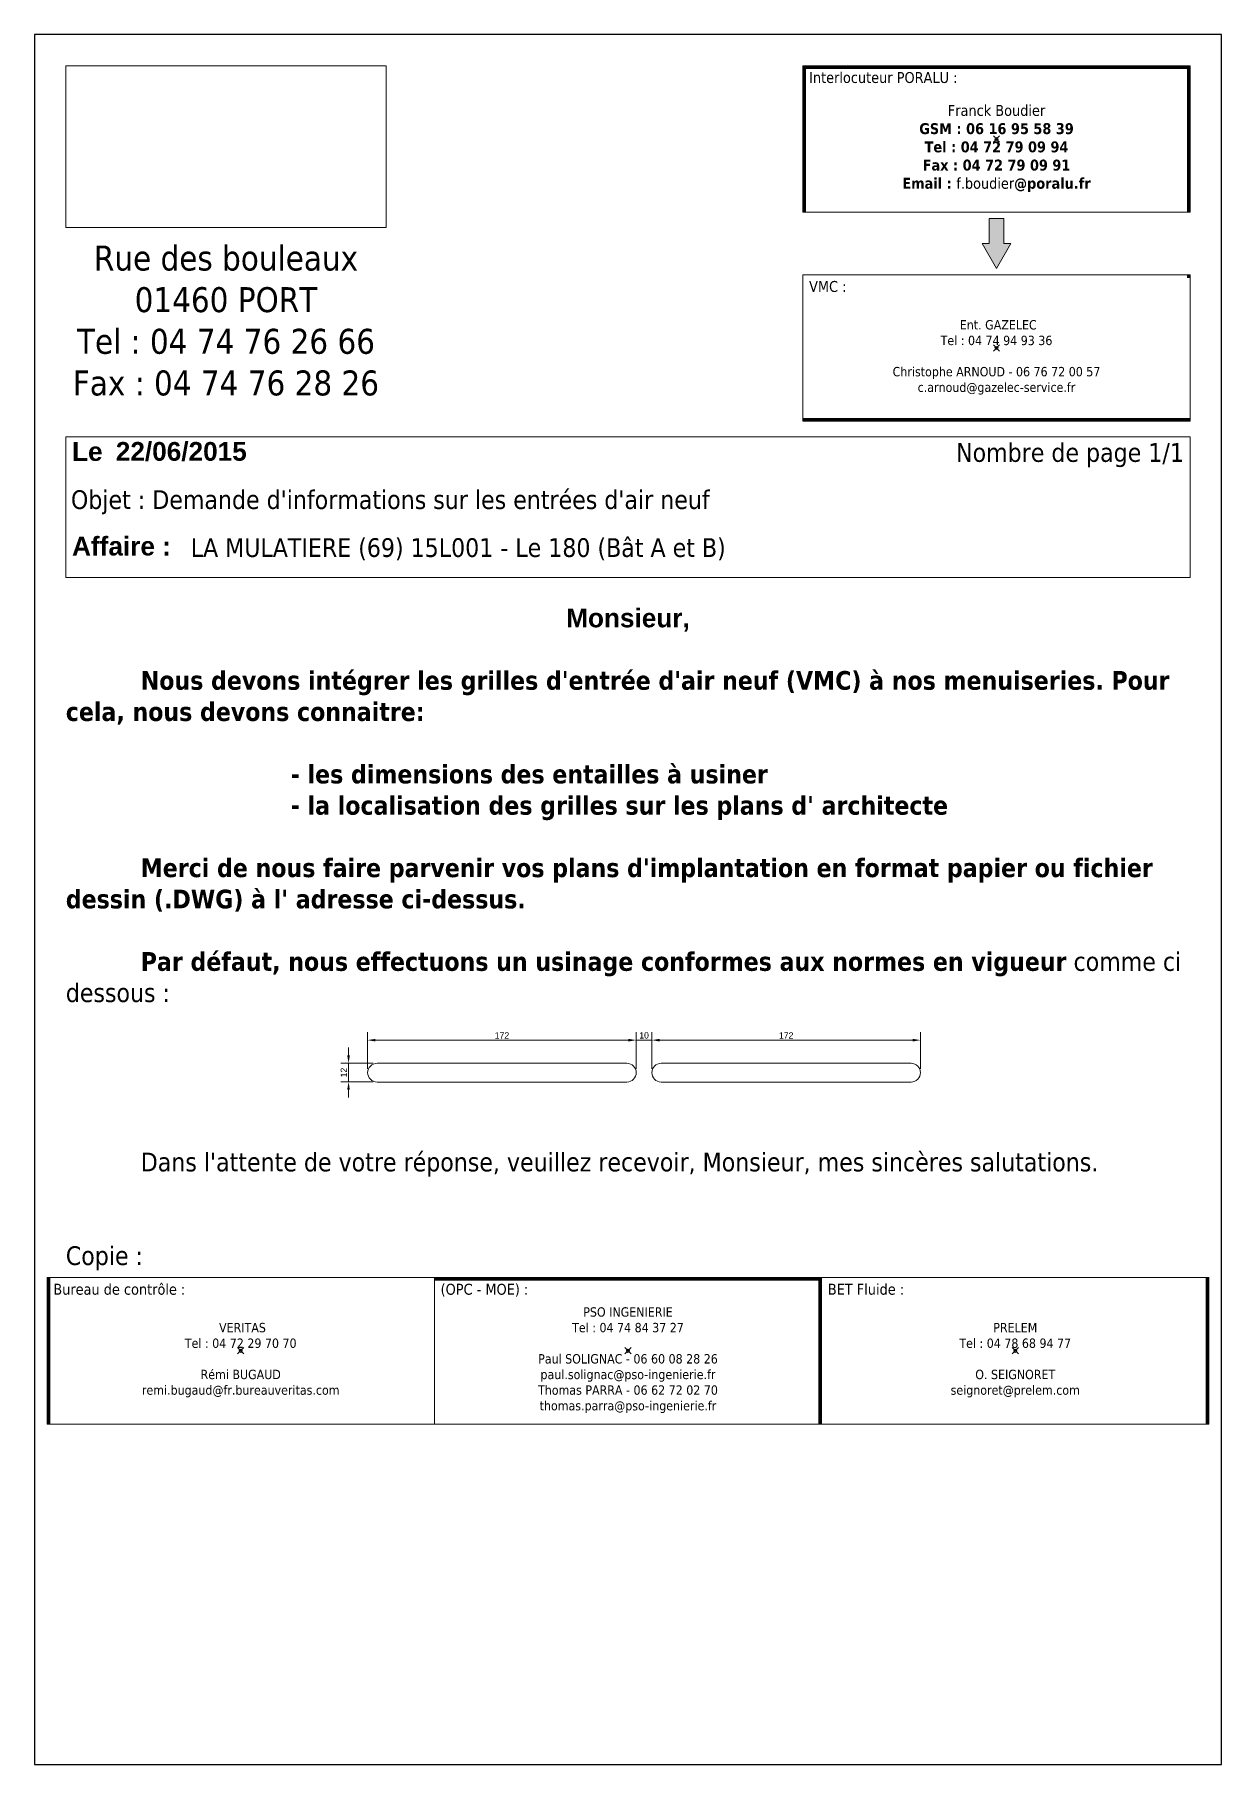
# Paper-space layout 'Demande VMC' of a CAD drawing. Header units: millimetres. Extents: x 61 to 251, y 27 to 304.
# The model-space entities are those that its viewports show. They can reach past a viewport. Long polylines and large blocks are cut down to what shows.
import ezdxf

# ---------------------------------------------------------------- set-up
doc = ezdxf.new("R2010")
doc.units = ezdxf.units.MM
doc.header["$PDMODE"] = 35
doc.header["$PDSIZE"] = 0.5
doc.layers.get('0').update_dxf_attribs({"lineweight": 13})
doc.layers.get('Defpoints').update_dxf_attribs({"true_color": 0xc2a584})
doc.layers.add('1 - Cache', color=7, linetype='Continuous', lineweight=0, true_color=0xffffff)
doc.layers.add('1 - Cartouche', color=7, linetype='Continuous', lineweight=13)
doc.layers.add('Texte', color=7, linetype='Continuous', lineweight=13)
doc.layers.add('Intouchable', color=252, linetype='Continuous', lineweight=13, plot=False)
doc.styles.get("Standard").update_dxf_attribs({"font": 'ARIALUNI.TTF'})
doc.styles.add('Texte Poralu', font='tahomabd.ttf')
doc.dimstyles.new('0 - 30', dxfattribs={"dimtxt": 4, "dimasz": 4, "dimexe": 5, "dimexo": 2.5, "dimgap": 3, "dimtad": 1, "dimdec": 1, "dimtxsty": 'Texte Poralu', "dimcen": 5, "dimazin": 0, "dimtfac": 1, "dimtdec": 1, "dimtmove": 0, "dimatfit": 3, "dimfxl": 1, "dimarcsym": 0})
picture_1 = doc.add_image_def('image1.jpg', size_in_pixel=(1285, 649))

# ---------------------------------------------------------------- blocks, each defined once
blk = doc.blocks.new('*D27')
at = {"layer": '1 - Cartouche', "color": 0, "lineweight": -2, "transparency": 16777216}
for p, q in [((15.3, 5.3), (15.3, 28.6)), ((182.3, 23.6), (20.3, 23.6)), ((187.3, 5.3), (187.3, 28.6))]:
    blk.add_line(p, q, dxfattribs=at)
at = {"layer": '1 - Cartouche', "color": 0, "transparency": 16777216}
for points in [[(20.3, 24.4), (20.3, 22.7), (15.3, 23.6)], [(182.3, 24.4), (182.3, 22.7), (187.3, 23.6)]]:
    blk.add_solid(points, dxfattribs=at)
at = {"layer": 'Defpoints', "color": 0, "transparency": 16777216}
for p in [(15.3, 23.6), (15.3, 2.8), (187.3, 2.8)]:
    blk.add_point(p, dxfattribs=at)
at = {"layer": '1 - Cartouche', "color": 0, "transparency": 16777216, "insert": (101.3, 26.6), "char_height": 4, "attachment_point": 5}
blk.add_mtext('172', dxfattribs=at)
blk = doc.blocks.new('*D28')
at = {"layer": '1 - Cartouche', "color": 0, "lineweight": -2, "transparency": 16777216}
for p, q in [((0.3, 23.6), (-4.7, 23.6)), ((5.3, 5.3), (5.3, 28.6)), ((15.3, 23.6), (5.3, 23.6)), ((15.3, 5.3), (15.3, 28.6)), ((20.3, 23.6), (25.3, 23.6))]:
    blk.add_line(p, q, dxfattribs=at)
at = {"layer": '1 - Cartouche', "color": 0, "transparency": 16777216}
for points in [[(0.3, 24.4), (0.3, 22.7), (5.3, 23.6)], [(20.3, 24.4), (20.3, 22.7), (15.3, 23.6)]]:
    blk.add_solid(points, dxfattribs=at)
at = {"layer": 'Defpoints', "color": 0, "transparency": 16777216}
for p in [(5.3, 23.6), (5.3, 2.8), (15.3, 2.8)]:
    blk.add_point(p, dxfattribs=at)
at = {"layer": '1 - Cartouche', "color": 0, "transparency": 16777216, "insert": (10.3, 26.6), "char_height": 4, "attachment_point": 5}
blk.add_mtext('10', dxfattribs=at)
blk = doc.blocks.new('*D29')
at = {"layer": '1 - Cartouche', "color": 0, "lineweight": -2, "transparency": 16777216}
for p, q in [((-166.7, 5.3), (-166.7, 28.6)), ((0.3, 23.6), (-161.7, 23.6)), ((5.3, 5.3), (5.3, 28.6))]:
    blk.add_line(p, q, dxfattribs=at)
at = {"layer": '1 - Cartouche', "color": 0, "transparency": 16777216}
for points in [[(-161.7, 24.4), (-161.7, 22.7), (-166.7, 23.6)], [(0.3, 24.4), (0.3, 22.7), (5.3, 23.6)]]:
    blk.add_solid(points, dxfattribs=at)
at = {"layer": 'Defpoints', "color": 0, "transparency": 16777216}
for p in [(-166.7, 23.6), (-166.7, 2.8), (5.3, 2.8)]:
    blk.add_point(p, dxfattribs=at)
at = {"layer": '1 - Cartouche', "color": 0, "transparency": 16777216, "insert": (-80.7, 26.6), "char_height": 4, "attachment_point": 5}
blk.add_mtext('172', dxfattribs=at)
blk = doc.blocks.new('*D30')
at = {"layer": '1 - Cartouche', "color": 0, "lineweight": -2, "transparency": 16777216}
for p, q in [((-178.9, 13.8), (-178.9, 18.8)), ((-163.2, 8.8), (-183.9, 8.8)), ((-178.9, 8.8), (-178.9, -3.2)), ((-163.2, -3.2), (-183.9, -3.2)), ((-178.9, -8.2), (-178.9, -13.2))]:
    blk.add_line(p, q, dxfattribs=at)
at = {"layer": '1 - Cartouche', "color": 0, "transparency": 16777216}
for points in [[(-179.8, 13.8), (-178.1, 13.8), (-178.9, 8.8)], [(-179.8, -8.2), (-178.1, -8.2), (-178.9, -3.2)]]:
    blk.add_solid(points, dxfattribs=at)
at = {"layer": 'Defpoints', "color": 0, "transparency": 16777216}
for p in [(-160.7, 8.8), (-178.9, -3.2), (-160.7, -3.2)]:
    blk.add_point(p, dxfattribs=at)
at = {"layer": '1 - Cartouche', "color": 0, "transparency": 16777216, "insert": (-182, 2.8), "char_height": 4, "attachment_point": 5, "rotation": 90}
blk.add_mtext('12', dxfattribs=at)
blk = doc.blocks.new('*U25')
at = {"layer": '1 - Cartouche'}
blk.add_hatch(color=256, dxfattribs=at).paths.add_polyline_path([(2.31, 4), (1.15, 4), (1.15, 8), (-1.15, 8), (-1.15, 4), (-2.31, 4), (0, 0)])
for p, q in [((-1.15, 8), (1.15, 8)), ((-1.15, 8), (-1.15, 4)), ((1.15, 8), (1.15, 4)), ((0, 0), (-2.31, 4)), ((-2.31, 4), (-1.15, 4)), ((0, 0), (2.31, 4)), ((2.31, 4), (1.15, 4))]:
    blk.add_line(p, q, dxfattribs=at)
blk = doc.blocks.new('*U63')
at = {"layer": '1 - Cartouche'}
blk.add_lwpolyline([(0, -23.46), (62, -23.46), (62, 0), (0, 0)], close=True, dxfattribs=at)
at = {"layer": '1 - Cartouche', "insert": (1, -1), "char_height": 1.75, "attachment_point": 1, "style": 'Texte Poralu'}
blk.add_mtext('Interlocuteur PORALU :', dxfattribs=at)
at = {"layer": '1 - Cartouche', "insert": (31, -13.23), "char_height": 1.75, "width": 60, "attachment_point": 5, "style": 'Texte Poralu'}
blk.add_mtext('Franck Boudier\\P{\\fTahoma|b1|i0|c238|p34;GSM : 06 16 95 58 39\\PTel : 04 72 79 09 94\\PFax : 04 72 79 09 91}\\P{\\fTahoma|b1|i0|c238|p34;Email : }f.boudier{\\fTahoma|b1|i0|c238|p34;@poralu.fr}', dxfattribs=at)
blk = doc.blocks.new('Fente de VMC 2x 172x12')
at = {"layer": '1 - Cartouche'}
for points in [[(-0.71, 8.76), (-160.71, 8.76)], [(181.29, 8.76), (21.29, 8.76)], [(-160.71, -3.24), (-0.71, -3.24)], [(21.29, -3.24), (181.29, -3.24)]]:
    blk.add_lwpolyline(points, dxfattribs=at)
for centre, start, end in [((-160.71, 2.76), 90, 270), ((-0.71, 2.76), 270, 90), ((21.29, 2.76), 90, 270), ((181.29, 2.76), 270, 90)]:
    blk.add_arc(centre, 6, start, end, dxfattribs=at)
dim = blk.add_linear_dim(base=(-166.71, 23.55), p1=(5.29, 2.76), p2=(-166.71, 2.76), dimstyle='0 - 30', dxfattribs=at)
dim.commit()
dim.dimension.update_dxf_attribs({"geometry": '*D29', "text_midpoint": (-80.71, 26.59)})
for base, p1, p2, picture, middle in [((5.29, 23.55), (15.29, 2.76), (5.29, 2.76), '*D28', (10.29, 23.55)), ((15.29, 23.55), (187.29, 2.76), (15.29, 2.76), '*D27', (101.29, 23.55))]:
    dim = blk.add_linear_dim(base=base, p1=p1, p2=p2, dimstyle='0 - 30', dxfattribs=at)
    dim.commit()
    dim.dimension.update_dxf_attribs({"geometry": picture, "text_midpoint": middle, "dimtype": 160})
dim = blk.add_linear_dim(base=(-178.95, -3.24), p1=(-160.71, 8.76), p2=(-160.71, -3.24), angle=90, dimstyle='0 - 30', dxfattribs=at)
dim.commit()
dim.dimension.update_dxf_attribs({"geometry": '*D30', "text_midpoint": (-181.99, 2.76)})

msp = doc.modelspace()

# ---------------------------------------------------------------- linework, layer by layer
at = {"layer": '1 - Cartouche'}
for points in [[(-11438, 570.38), (-11376, 570.38), (-11376, 593.84), (-11438, 593.84)], [(-11500, 546.92), (-11438, 546.92), (-11438, 570.38), (-11500, 570.38)], [(-11438, 546.92), (-11376, 546.92), (-11376, 570.38), (-11438, 570.38)], [(-11376, 546.92), (-11314, 546.92), (-11314, 570.38), (-11376, 570.38)], [(-11500, 523.46), (-11438, 523.46), (-11438, 546.92), (-11500, 546.92)], [(-11438, 523.46), (-11376, 523.46), (-11376, 546.92), (-11438, 546.92)], [(-11376, 523.46), (-11314, 523.46), (-11314, 546.92), (-11376, 546.92)], [(-11500, 500), (-11438, 500), (-11438, 523.46), (-11500, 523.46)], [(-11438, 500), (-11376, 500), (-11376, 523.46), (-11438, 523.46)], [(-11376, 500), (-11314, 500), (-11314, 523.46), (-11376, 523.46)], [(-11314, 500), (-11252, 500), (-11252, 523.46), (-11314, 523.46)]]:
    msp.add_lwpolyline(points, close=True, dxfattribs=at)
at = {"layer": 'Defpoints', "color": 6, "const_width": 1}
msp.add_lwpolyline([(-11500, 593.84), (-11500, 500), (-11252, 500), (-11252, 523.46), (-11314, 523.46), (-11314, 570.38), (-11438, 570.38), (-11438, 593.84)], close=True, dxfattribs=at)
at = {"layer": 'Intouchable'}
for p in [(-11469, 582.11), (-11345, 558.65), (-11469, 535.19), (-11345, 535.19), (-11345, 511.73)]:
    msp.add_point(p, dxfattribs=at)
at = {"layer": 'Texte'}
msp.add_line((-11438, 593.84), (-11376, 570.38), dxfattribs=at)

# ---------------------------------------------------------------- block references
msp.add_blockref('*U63', (-11500, 593.84))

# ---------------------------------------------------------------- texts
at = {"layer": '1 - Cartouche', "char_height": 1.75, "attachment_point": 1, "style": 'Texte Poralu'}
for s, insert in [('(OPC - MOE) :', (-11375, 569.38)), ('Bureau de contrôle :', (-11499, 545.92)), ('BET Fluide :', (-11375, 545.92)), ('VMC :', (-11375, 522.46))]:
    msp.add_mtext(s, dxfattribs=dict(at, insert=insert))
at = {"layer": '1 - Cartouche', "char_height": 1.5, "width": 60, "attachment_point": 5, "style": 'Texte Poralu'}
for s, insert in [('PSO INGENIERIE\\PTel : 04 74 84 37 27\\P\\P\\pt30;Paul SOLIGNAC - 06 60 08 28 26\\P{\\fTahoma|b0|i0|c0|p34;paul.solignac@pso\\fArial|b0|i0|c0|p34;-\\fTahoma|b0|i0|c0|p34;ingenierie.fr\\P}Thomas PARRA - 06 62 72 02 70\\P{\\fTahoma|b0|i0|c0|p34;thomas.parra@pso\\fArial|b0|i0|c0|p34;-\\fTahoma|b0|i0|c0|p34;ingenierie.fr}', (-11345, 557.15)), (' VERITAS\\PTel : 04 72 29 70 70\\P\\PRémi BUGAUD\\P{\\fTahoma|b0|i0|c0|p34;remi.bugaud@fr.bureauveritas.com}', (-11469, 533.69)), ('PRELEM\\PTel : 04 78 68 94 77\\P\\P\\pt30;O. SEIGNORET\\P{\\fTahoma|b0|i0|c0|p34;seignoret@prelem.com}', (-11345, 533.69)), (' Ent. GAZELEC\\PTel : 04 74 94 93 36\\P\\PChristophe ARNOUD - 06 76 72 00 57\\P{\\fTahoma|b0|i0|c0|p34;c.arnoud@gazelec-service.fr}', (-11345, 510.23))]:
    msp.add_mtext(s, dxfattribs=dict(at, insert=insert))

psp = doc.layouts.new('Demande VMC')

# ---------------------------------------------------------------- linework, layer by layer
at = {"layer": '1 - Cartouche', "color": 0, "linetype": 'ByBlock', "lineweight": -2}
psp.add_lwpolyline([(60.72, 27.09), (250.72, 27.09), (250.72, 304.09), (60.72, 304.09)], close=True, dxfattribs=at)
at = {"layer": '1 - Cartouche'}
psp.add_lwpolyline([(245.72, 217.17), (65.72, 217.17), (65.72, 239.67), (245.72, 239.67)], close=True, dxfattribs=at)

# ---------------------------------------------------------------- block references
psp.add_blockref('*U25', (214.72, 266.63), dxfattribs=at)
at = {"layer": '1 - Cartouche', "xscale": 0.25, "yscale": 0.25, "zscale": 0.25}
psp.add_blockref('Fente de VMC 2x 172x12', (155.72, 137.17), dxfattribs=at)

# ---------------------------------------------------------------- texts
at = {"insert": (85.72, 221.67), "char_height": 3, "attachment_point": 4, "style": 'Texte Poralu'}
psp.add_mtext('LA MULATIERE (69) 15L001 - Le 180 (Bât A et B)', dxfattribs=at)
at = {"layer": '1 - Cartouche', "style": 'Texte Poralu'}
psp.add_text("Objet : Demande d'informations sur les entrées d'air neuf ", height=3, dxfattribs=at).set_placement((66.54, 228.12))
for s, insert, char_height, attachment_point in [('Rue des bouleaux\\P01460 PORT\\PTel : 04 74 76 26 66\\PFax : 04 74 76 28 26', (91.36, 270.31), 4, 2), ('{\\fArial|b1|i0|c238|p34;Le} ', (66.72, 237.3), 3, 4), ('{\\fArial|b1|i0|c238|p34;22/06/2015} ', (73.72, 237.3), 3, 4), ('Nombre de page 1/1', (244.72, 238.67), 3, 3), ('{\\fArial|b1|i0|c238|p34;Affaire : } ', (66.72, 223.67), 3, 1), ('{\\fArial|b1|i0|c238|p34;Monsieur,}', (155.72, 212.17), 3, 2)]:
    psp.add_mtext(s, dxfattribs=dict(at, insert=insert, char_height=char_height, attachment_point=attachment_point))
at = {"layer": '1 - Cartouche', "char_height": 3, "width": 180, "attachment_point": 1, "style": 'Texte Poralu'}
for s, insert in [("\\pt12,36;{\\fTahoma|b1|i0|c238|p34;^INous devons intégrer les grilles d'entrée d'air neuf (VMC) à nos menuiseries. Pour cela, nous devons connaitre:\\P\\P^I^I- les dimensions des entailles à usiner\\P^I^I- la localisation des grilles sur les plans d' architecte\\P\\P^IMerci de nous faire parvenir vos plans d'implantation en format papier ou fichier dessin (.DWG) à l' adresse ci-dessus.}\\P\\P^I{\\fTahoma|b1|i0|c238|p34;Par défaut, nous effectuons un usinage conformes aux normes en vigueur} comme ci dessous :", (65.72, 202.17)), ("\\pt12,36;{\\fArial|b1|i0|c238|p34;^I}Dans l'attente de votre réponse, veuillez recevoir, Monsieur, mes sincères salutations.", (65.72, 125.05)), ('Copie :', (65.72, 110.05))]:
    psp.add_mtext(s, dxfattribs=dict(at, insert=insert))

# ---------------------------------------------------------------- pictures from other files: only their frames are drawn
at = {"layer": '1 - Cache'}
image = psp.add_image(picture_1, insert=(65.72, 273.19), size_in_units=(51.27, 25.9), dxfattribs=at)
image.dxf.flags = 7

# ---------------------------------------------------------------- viewports
at = {"layer": 'Texte'}
psp.add_viewport(center=(214.72, 287.36), size=(62, 23.4595), view_center_point=(-11469, 582.11), view_height=23.4595, dxfattribs=at)
for center, view_center_point, status in [((214.72, 253.9), (-11345, 511.73), 6), ((93.72, 93.32), (-11469, 535.19), 3), ((155.72, 93.32), (-11345, 558.65), 4), ((217.72, 93.32), (-11345, 535.19), 5)]:
    psp.add_viewport(center=center, size=(62, 23.4595), view_center_point=view_center_point, view_height=23.4595, status=status, dxfattribs=at)

doc.saveas('drawing.dxf')
